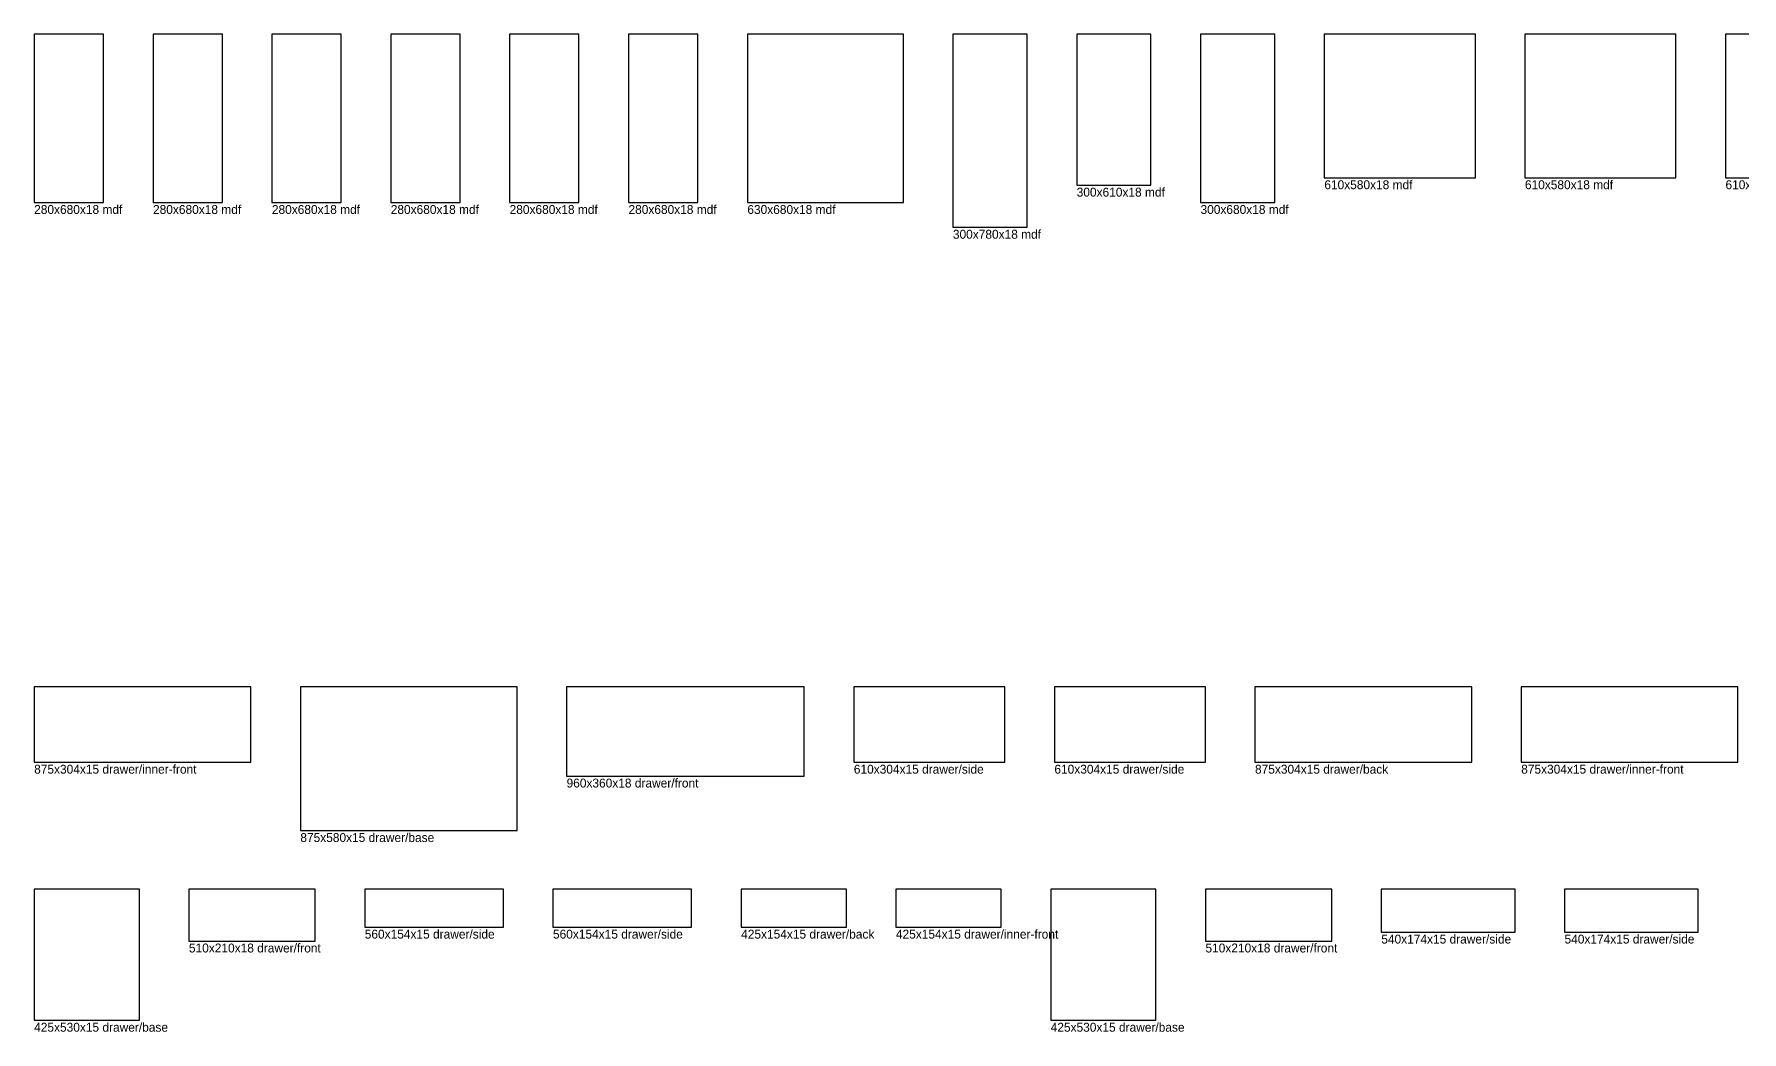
# Model space of a CAD drawing. Header units: millimetres. Extents: x 0 to 31630, y -6679 to 16403.
# Drawn here: x 0 to 6896, y -4849 to -820 of the extents above; entities that cross this region are included whole.
import ezdxf

# ---------------------------------------------------------------- set-up
doc = ezdxf.new("R2010")
doc.units = ezdxf.units.MM
doc.layers.add('CUTSHEET', color=6, linetype='CONTINUOUS')
doc.layers.add('TEXT', color=4, linetype='CONTINUOUS')

msp = doc.modelspace()

# ---------------------------------------------------------------- linework, layer by layer
at = {"layer": 'CUTSHEET'}
for p, q in [((280, -820), (0, -820)), ((0, -820), (0, -1500)), ((280, -1500), (280, -820)), ((760, -820), (480, -820)), ((480, -820), (480, -1500)), ((760, -1500), (760, -820)), ((1240, -820), (960, -820)), ((960, -820), (960, -1500)), ((1240, -1500), (1240, -820)), ((1720, -820), (1440, -820)), ((1440, -820), (1440, -1500)), ((1720, -1500), (1720, -820)), ((2200, -820), (1920, -820)), ((1920, -820), (1920, -1500)), ((2200, -1500), (2200, -820)), ((2680, -820), (2400, -820)), ((2400, -820), (2400, -1500)), ((2680, -1500), (2680, -820)), ((3510, -820), (2880, -820)), ((2880, -820), (2880, -1500)), ((3510, -1500), (3510, -820)), ((4010, -820), (3710, -820)), ((3710, -820), (3710, -1600)), ((4010, -1600), (4010, -820)), ((4510, -820), (4210, -820)), ((4210, -820), (4210, -1430)), ((4510, -1430), (4510, -820)), ((5010, -820), (4710, -820)), ((4710, -820), (4710, -1500)), ((5010, -1500), (5010, -820)), ((5820, -820), (5210, -820)), ((5210, -820), (5210, -1400)), ((5820, -1400), (5820, -820)), ((6630, -820), (6020, -820)), ((6020, -820), (6020, -1400)), ((6630, -1400), (6630, -820)), ((7440, -820), (6830, -820)), ((6830, -820), (6830, -1400)), ((4210, -1430), (4510, -1430)), ((5210, -1400), (5820, -1400)), ((6020, -1400), (6630, -1400)), ((6830, -1400), (7440, -1400)), ((0, -1500), (280, -1500)), ((480, -1500), (760, -1500)), ((960, -1500), (1240, -1500)), ((1440, -1500), (1720, -1500)), ((1920, -1500), (2200, -1500)), ((2400, -1500), (2680, -1500)), ((2880, -1500), (3510, -1500)), ((4710, -1500), (5010, -1500)), ((3710, -1600), (4010, -1600)), ((875, -3456), (0, -3456)), ((0, -3456), (0, -3760)), ((875, -3760), (875, -3456)), ((1950, -3456), (1075, -3456)), ((1075, -3456), (1075, -4036)), ((1950, -4036), (1950, -3456)), ((3110, -3456), (2150, -3456)), ((2150, -3456), (2150, -3816)), ((3110, -3816), (3110, -3456)), ((3920, -3456), (3310, -3456)), ((3310, -3456), (3310, -3760)), ((3920, -3760), (3920, -3456)), ((4730, -3456), (4120, -3456)), ((4120, -3456), (4120, -3760)), ((4730, -3760), (4730, -3456)), ((5805, -3456), (4930, -3456)), ((4930, -3456), (4930, -3760)), ((5805, -3760), (5805, -3456)), ((6880, -3456), (6005, -3456)), ((6005, -3456), (6005, -3760)), ((6880, -3760), (6880, -3456)), ((0, -3760), (875, -3760)), ((3310, -3760), (3920, -3760)), ((4120, -3760), (4730, -3760)), ((4930, -3760), (5805, -3760)), ((6005, -3760), (6880, -3760)), ((2150, -3816), (3110, -3816)), ((1075, -4036), (1950, -4036)), ((425, -4272), (0, -4272)), ((0, -4272), (0, -4802)), ((425, -4802), (425, -4272)), ((1135, -4272), (625, -4272)), ((625, -4272), (625, -4482)), ((1135, -4482), (1135, -4272)), ((1895, -4272), (1335, -4272)), ((1335, -4272), (1335, -4426)), ((1895, -4426), (1895, -4272)), ((2655, -4272), (2095, -4272)), ((2095, -4272), (2095, -4426)), ((2655, -4426), (2655, -4272)), ((3280, -4272), (2855, -4272)), ((2855, -4272), (2855, -4426)), ((3280, -4426), (3280, -4272)), ((3905, -4272), (3480, -4272)), ((3480, -4272), (3480, -4426)), ((3905, -4426), (3905, -4272)), ((4530, -4272), (4105, -4272)), ((4105, -4272), (4105, -4802)), ((4530, -4802), (4530, -4272)), ((5240, -4272), (4730, -4272)), ((4730, -4272), (4730, -4482)), ((5240, -4482), (5240, -4272)), ((5980, -4272), (5440, -4272)), ((5440, -4272), (5440, -4446)), ((5980, -4446), (5980, -4272)), ((6720, -4272), (6180, -4272)), ((6180, -4272), (6180, -4446)), ((6720, -4446), (6720, -4272)), ((625, -4482), (1135, -4482)), ((1335, -4426), (1895, -4426)), ((2095, -4426), (2655, -4426)), ((2855, -4426), (3280, -4426)), ((3480, -4426), (3905, -4426)), ((4730, -4482), (5240, -4482)), ((5440, -4446), (5980, -4446)), ((6180, -4446), (6720, -4446)), ((0, -4802), (425, -4802)), ((4105, -4802), (4530, -4802))]:
    msp.add_line(p, q, dxfattribs=at)

# ---------------------------------------------------------------- texts
at = {"layer": 'TEXT'}
for s, p in [('300x610x18 mdf', (4210, -1476)), ('610x580x18 mdf', (5210, -1446)), ('610x580x18 mdf', (6020, -1446)), ('610x580x18 mdf', (6830, -1446)), ('280x680x18 mdf', (0, -1546)), ('280x680x18 mdf', (480, -1546)), ('280x680x18 mdf', (960, -1546)), ('280x680x18 mdf', (1440, -1546)), ('280x680x18 mdf', (1920, -1546)), ('280x680x18 mdf', (2400, -1546)), ('630x680x18 mdf', (2880, -1546)), ('300x680x18 mdf', (4710, -1546)), ('300x780x18 mdf', (3710, -1646)), ('875x304x15 drawer/inner-front', (0, -3806)), ('610x304x15 drawer/side', (3310, -3806)), ('610x304x15 drawer/side', (4120, -3806)), ('875x304x15 drawer/back', (4930, -3806)), ('875x304x15 drawer/inner-front', (6005, -3806)), ('960x360x18 drawer/front', (2150, -3862)), ('875x580x15 drawer/base', (1075, -4082)), ('560x154x15 drawer/side', (1335, -4472)), ('560x154x15 drawer/side', (2095, -4472)), ('425x154x15 drawer/back', (2855, -4472)), ('425x154x15 drawer/inner-front', (3480, -4472)), ('540x174x15 drawer/side', (5440, -4492)), ('540x174x15 drawer/side', (6180, -4492)), ('510x210x18 drawer/front', (625, -4528)), ('510x210x18 drawer/front', (4730, -4528)), ('425x530x15 drawer/base', (0, -4848)), ('425x530x15 drawer/base', (4105, -4848))]:
    msp.add_text(s, height=36, dxfattribs=at).set_placement(p)

doc.saveas('drawing.dxf')
